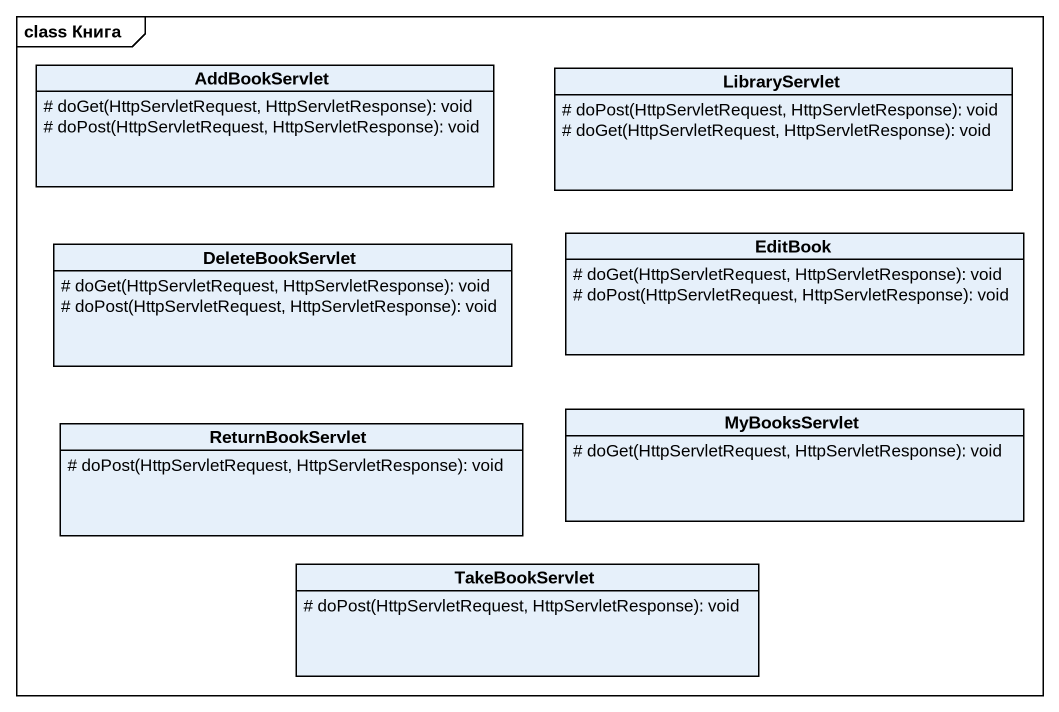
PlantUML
@startuml
mainframe class Книга
hide circle
hide empty members
skinparam classAttributeIconSize 0
class AddBookServlet {
  # doGet(HttpServletRequest, HttpServletResponse): void
  # doPost(HttpServletRequest, HttpServletResponse): void
}
class LibraryServlet {
  # doPost(HttpServletRequest, HttpServletResponse): void
  # doGet(HttpServletRequest, HttpServletResponse): void
}
class DeleteBookServlet {
  # doGet(HttpServletRequest, HttpServletResponse): void
  # doPost(HttpServletRequest, HttpServletResponse): void
}
class EditBook {
  # doGet(HttpServletRequest, HttpServletResponse): void
  # doPost(HttpServletRequest, HttpServletResponse): void
}
class ReturnBookServlet {
  # doPost(HttpServletRequest, HttpServletResponse): void
}
class MyBooksServlet {
  # doGet(HttpServletRequest, HttpServletResponse): void
}
class TakeBookServlet {
  # doPost(HttpServletRequest, HttpServletResponse): void
}
@enduml
